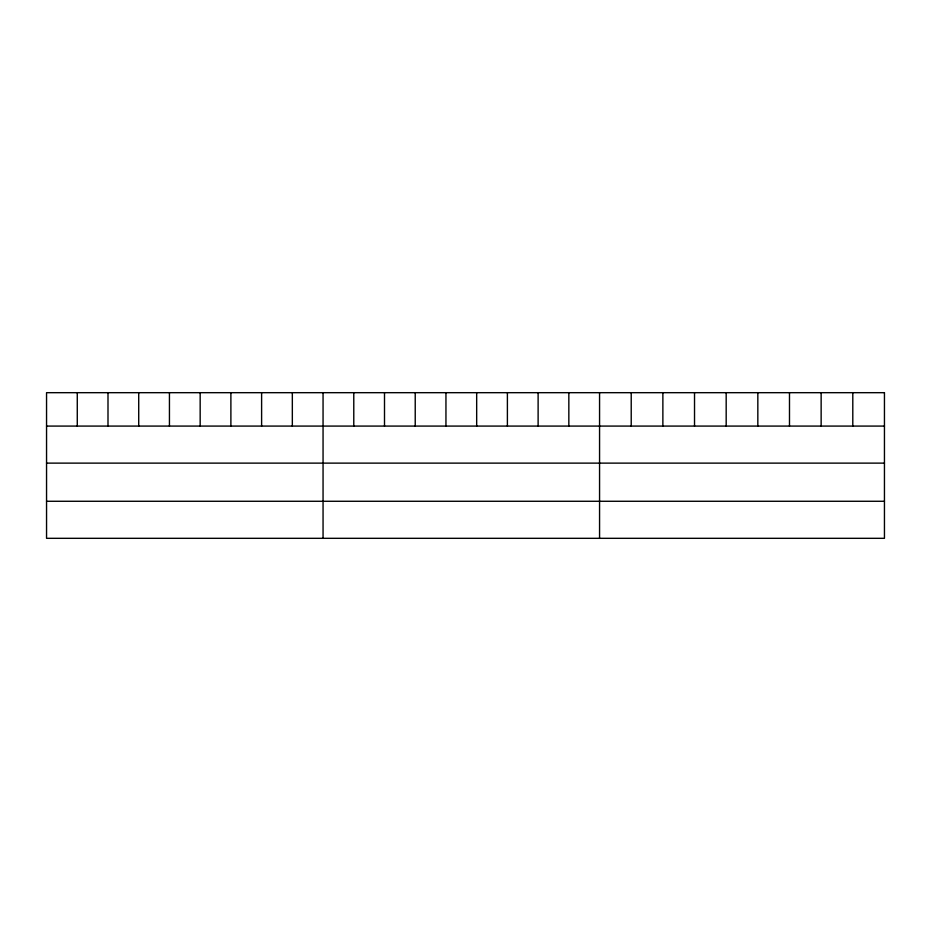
<?xml version="1.0" encoding="UTF-8"?>
<svg xmlns="http://www.w3.org/2000/svg" width="931" height="931" viewBox="0 0 931 931"><rect width="100%" height="100%" fill="white"/><g stroke="black" fill="none" stroke-linecap="round" stroke-linejoin="round"><path stroke-width="1.4" d="M46.55 426.084L884.45 426.084M46.55 463.126L884.45 463.126M46.55 501.274L884.45 501.274M852.796 392.684L852.796 426.084M821.142 392.684L821.142 426.084M789.488 392.684L789.488 426.084M757.834 392.684L757.834 426.084M726.18 392.684L726.18 426.084M694.526 392.684L694.526 426.084M662.872 392.684L662.872 426.084M631.218 392.684L631.218 426.084M599.564 392.684L599.564 538.316M568.841 392.684L568.841 426.084M538.118 392.684L538.118 426.084M507.395 392.684L507.395 426.084M476.672 392.684L476.672 426.084M445.949 392.684L445.949 426.084M415.226 392.684L415.226 426.084M384.503 392.684L384.503 426.084M353.78 392.684L353.78 426.084M323.057 392.684L323.057 538.316M292.334 392.684L292.334 426.084M261.611 392.684L261.611 426.084M230.888 392.684L230.888 426.084M200.165 392.684L200.165 426.084M169.442 392.684L169.442 426.084M138.719 392.684L138.719 426.084M107.996 392.684L107.996 426.084M77.273 392.684L77.273 426.084M884.45 392.684L46.55 392.684L46.55 538.316L884.45 538.316L884.45 392.684"/></g></svg>
